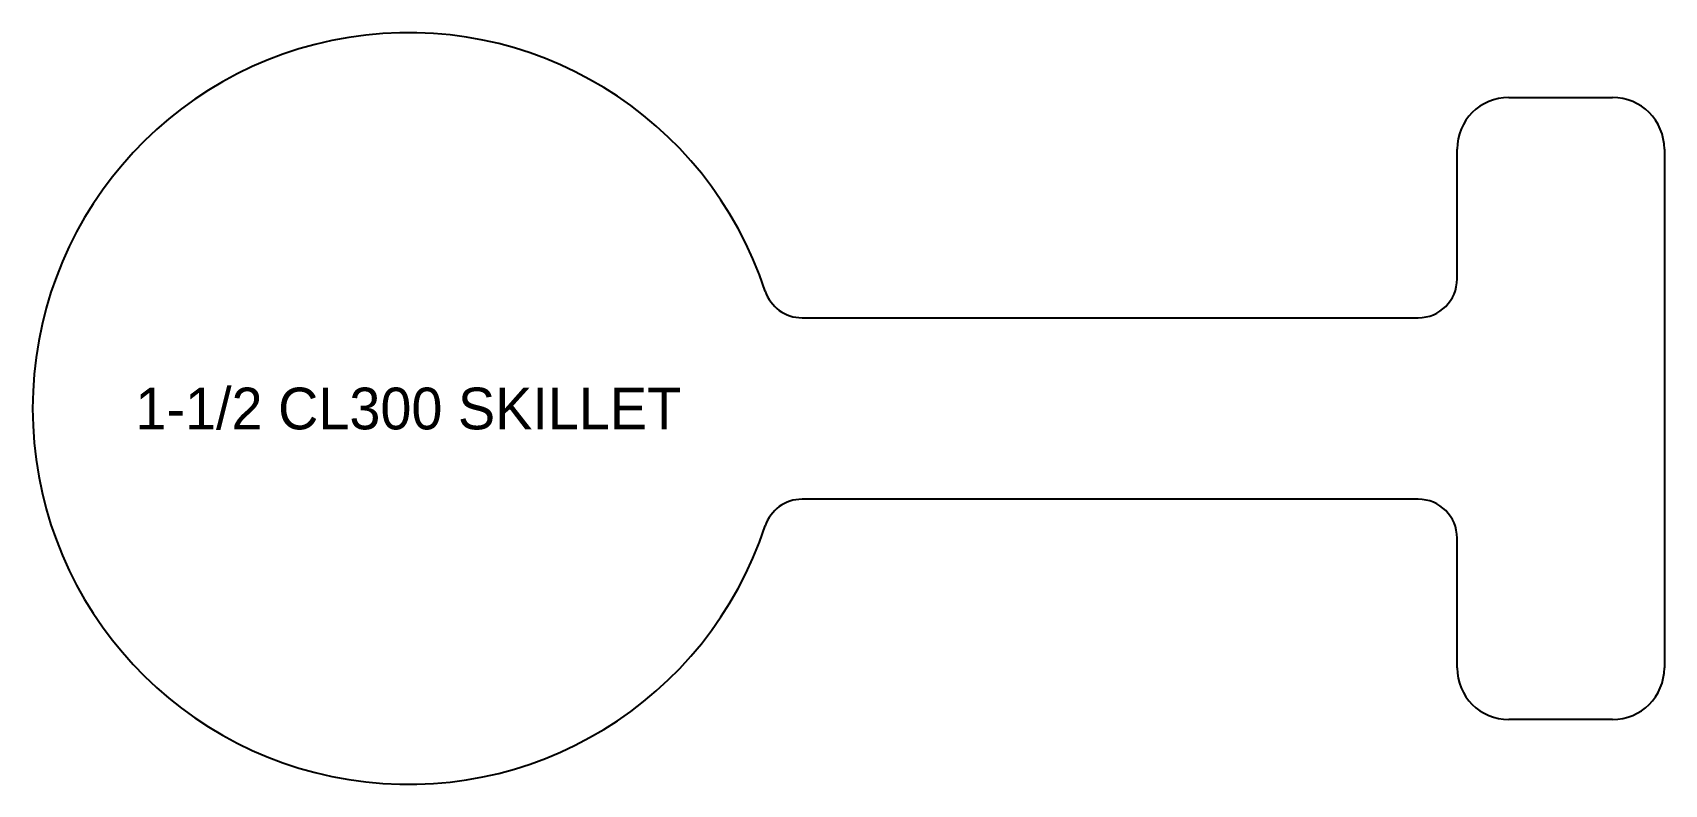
# Model space of a CAD drawing. Header units: inches. Extents: x -1.81 to 6.06, y -1.81 to 1.81.
import ezdxf
from ezdxf.enums import TextEntityAlignment as Align

# ---------------------------------------------------------------- set-up
doc = ezdxf.new("R2010")
doc.units = ezdxf.units.IN
doc.header["$MEASUREMENT"] = 0
doc.layers.add('CUT', color=7, linetype='CONTINUOUS')
doc.layers.add('ETCH', color=1, linetype='CONTINUOUS')

msp = doc.modelspace()

# ---------------------------------------------------------------- linework, layer by layer
at = {"layer": 'CUT'}
for p, q in [((5.31, 1.5), (5.81, 1.5)), ((5.06, 0.625), (5.06, 1.25)), ((6.06, 1.25), (6.06, -1.25)), ((1.899836, 0.4375), (4.8725, 0.4375)), ((4.8725, -0.4375), (1.899836, -0.4375)), ((5.06, -1.25), (5.06, -0.625)), ((5.81, -1.5), (5.31, -1.5))]:
    msp.add_line(p, q, dxfattribs=at)
for centre, radius, start, end in [((0, 0), 1.8125, 18.209957, 341.790043), ((5.31, 1.25), 0.25, 90, 180), ((5.81, 1.25), 0.25, 0, 90), ((1.899836, 0.625), 0.1875, 198.209957, 270), ((4.8725, 0.625), 0.1875, 270, 0), ((1.899836, -0.625), 0.1875, 90, 161.790043), ((4.8725, -0.625), 0.1875, 0, 90), ((5.31, -1.25), 0.25, 180, 270), ((5.81, -1.25), 0.25, 270, 0)]:
    msp.add_arc(centre, radius, start, end, dxfattribs=at)

# ---------------------------------------------------------------- texts
at = {"layer": 'ETCH'}
msp.add_text('1-1/2 CL300 SKILLET', height=0.20127, dxfattribs=at).set_placement((0, 0), align=Align.MIDDLE_CENTER)

doc.saveas('drawing.dxf')
